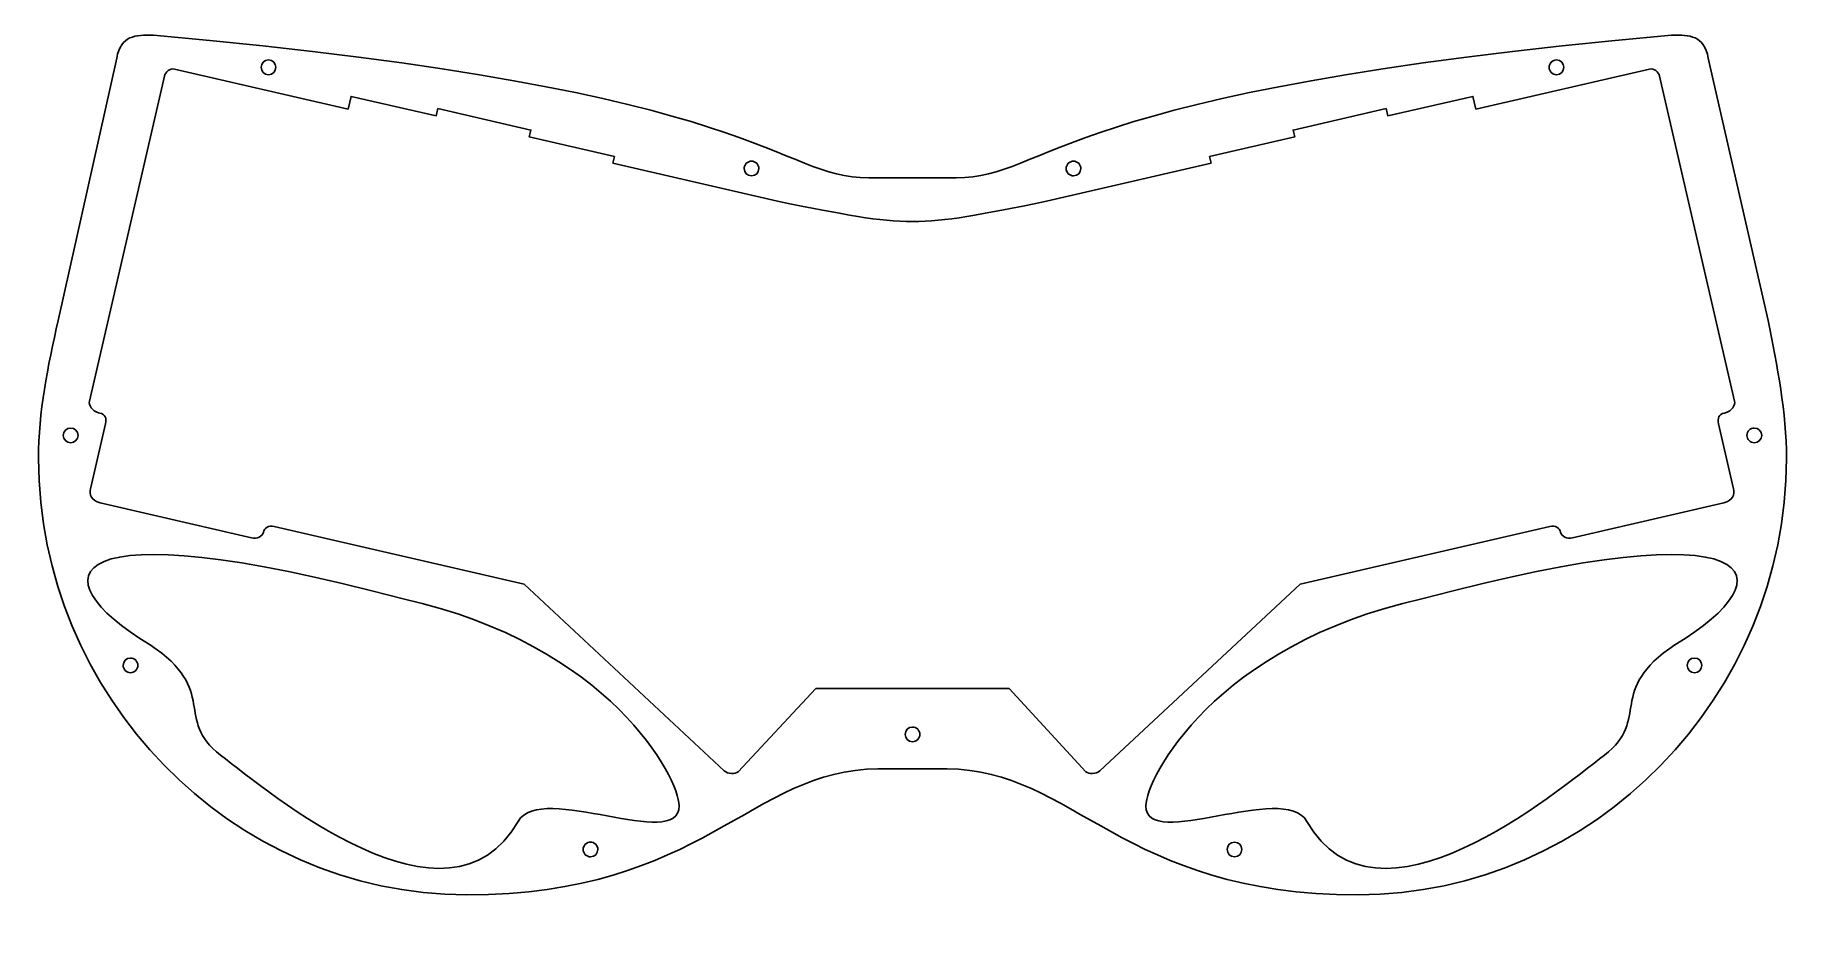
# Model space of a CAD drawing. Extents: x 9 to 390, y -4 to 194.
import ezdxf

# ---------------------------------------------------------------- set-up
doc = ezdxf.new("R2010")
doc.units = 0
doc.layers.add('cut.innerBottom0', color=7, linetype='CONTINUOUS')

msp = doc.modelspace()

# ---------------------------------------------------------------- linework, layer by layer
at = {"layer": 'cut.innerBottom0', "color": 1}
for points in [[(26.518826, 188.728429), (13.810634, 131.728485)], [(385.518411, 131.728485), (372.518408, 188.728429)], [(36.90013, 184.796935), (20.591198, 114.155216)], [(134.393573, 165.88088), (134.730998, 167.342437), (116.217987, 171.616487), (116.555416, 173.078045), (96.337259, 177.745768), (95.977336, 176.186791), (77.483772, 180.419433), (76.811971, 177.635172), (39.055179, 186.352023)], [(264.429789, 165.88088), (264.09234, 167.342437), (282.605324, 171.616514), (282.267927, 173.078045), (302.486076, 177.745768), (302.846015, 176.186791), (321.339585, 180.419433), (322.011361, 177.635172), (359.768146, 186.352023)], [(361.923202, 184.796962), (378.232108, 114.155216)], [(134.393573, 165.88088), (170.201628, 157.613926)], [(228.621725, 157.613926), (264.429789, 165.88088)], [(209.018605, 162.728451), (190.018629, 162.728451)], [(22.577217, 111.644083), (22.82081, 111.587859)], [(376.246121, 111.644083), (376.002519, 111.587859)], [(24.076056, 109.245452), (20.814268, 95.117108)], [(374.747257, 109.245452), (378.009038, 95.117108)], [(22.931407, 92.062548), (55.816355, 84.470466)], [(375.891923, 92.062548), (343.006961, 84.470466)], [(60.744754, 86.924713), (115.065815, 74.38371)], [(338.078571, 86.92474), (283.757531, 74.383736)], [(115.065815, 74.38371), (158.553534, 33.811284)], [(283.757531, 74.383736), (240.269806, 33.811284)], [(161.589116, 33.623615), (178.518644, 51.728591), (220.518591, 51.728591), (237.234228, 33.623615)], [(192.018629, 34.228611), (207.018611, 34.228611)]]:
    msp.add_lwpolyline(points, dxfattribs=at)
for points in [[(34.518816, 193.728416), (30.518821, 193.728416), (27.518824, 193.728416), (26.518826, 188.728429)], [(190.018629, 162.728451), (169.518652, 162.728451), (169.518652, 181.728432), (34.518816, 193.728416)], [(364.518419, 193.728416), (229.51858, 181.728432), (229.51858, 162.728451), (209.018605, 162.728451)], [(372.518408, 188.728429), (371.518416, 193.728416), (368.518414, 193.728416), (364.518419, 193.728416)], [(57.918789, 186.728419), (57.918789, 187.612074), (58.635132, 188.328433), (59.518787, 188.328433)], [(59.518787, 188.328433), (60.402442, 188.328433), (61.118785, 187.612074), (61.118785, 186.728419)], [(337.918445, 186.728419), (337.918445, 187.152784), (338.087011, 187.559739), (338.387075, 187.859803)], [(338.387075, 187.859803), (338.687138, 188.159867), (339.09412, 188.328433), (339.518459, 188.328433)], [(339.518459, 188.328433), (340.402113, 188.328433), (341.118446, 187.612074), (341.118446, 186.728419)], [(39.055181, 186.352023), (38.080809, 186.576971), (37.125082, 185.771316), (36.900133, 184.796935)], [(59.518787, 185.128432), (58.635132, 185.128432), (57.918789, 185.844764), (57.918789, 186.728419)], [(61.118785, 186.728419), (61.118785, 185.844764), (60.402442, 185.128432), (59.518787, 185.128432)], [(338.387075, 185.597035), (338.087011, 185.897099), (337.918445, 186.30408), (337.918445, 186.728419)], [(339.518459, 185.128432), (339.09412, 185.128432), (338.687138, 185.296997), (338.387075, 185.597035)], [(341.118446, 186.728419), (341.118446, 185.844764), (340.402113, 185.128432), (339.518459, 185.128432)], [(359.768146, 186.352023), (360.742553, 186.576971), (361.698253, 185.771316), (361.923202, 184.796935)], [(162.918662, 164.728461), (162.918662, 165.1528), (163.087233, 165.559755), (163.387289, 165.859819)], [(164.51866, 163.128448), (163.635008, 163.128448), (162.918662, 163.844807), (162.918662, 164.728461)], [(163.387289, 165.859819), (163.687347, 166.159883), (164.094313, 166.328449), (164.51866, 166.328449)], [(164.51866, 166.328449), (164.943006, 166.328449), (165.349972, 166.159883), (165.650031, 165.859819)], [(166.118658, 164.728461), (166.118658, 163.844807), (165.402315, 163.128448), (164.51866, 163.128448)], [(165.650031, 165.859819), (165.950089, 165.559755), (166.118658, 165.1528), (166.118658, 164.728461)], [(232.918567, 164.728461), (232.918567, 165.1528), (233.087138, 165.559755), (233.387196, 165.859819)], [(233.387196, 163.597077), (233.087138, 163.897141), (232.918567, 164.304096), (232.918567, 164.728461)], [(233.387196, 165.859819), (233.687255, 166.159883), (234.094221, 166.328449), (234.518567, 166.328449)], [(234.518567, 166.328449), (234.942914, 166.328449), (235.349879, 166.159883), (235.649938, 165.859819)], [(236.118565, 164.728461), (236.118562, 163.844807), (235.402222, 163.128448), (234.518567, 163.128448)], [(235.649938, 165.859819), (235.949994, 165.559755), (236.118565, 165.1528), (236.118565, 164.728461)], [(234.518567, 163.128448), (234.094221, 163.128448), (233.687255, 163.297014), (233.387196, 163.597077)], [(170.201628, 157.613926), (199.518617, 151.728459), (199.518617, 151.728459), (228.621725, 157.613926)], [(13.810634, 131.728485), (11.518844, 121.728512), (9.518846, 111.728512), (9.518846, 101.728538)], [(389.518406, 101.728538), (389.518406, 111.728512), (387.518395, 121.728512), (385.518411, 131.728485)], [(20.591198, 114.155189), (20.422486, 113.424437), (21.115665, 111.981506), (22.57722, 111.644083)], [(22.82081, 111.587859), (24.038769, 111.30666), (24.357244, 110.463407), (24.076056, 109.245452)], [(376.002519, 111.587859), (374.784537, 111.30666), (374.466084, 110.463407), (374.747257, 109.245452)], [(378.232108, 114.155216), (378.400833, 113.42441), (377.707651, 111.981533), (376.246121, 111.644083)], [(14.91884, 106.728525), (14.91884, 107.61218), (15.635183, 108.328512), (16.518838, 108.328512)], [(16.518838, 108.328512), (17.402492, 108.328512), (18.118836, 107.61218), (18.118836, 106.728525)], [(380.918395, 106.728525), (380.918395, 107.152863), (381.086987, 107.559845), (381.387051, 107.859909)], [(381.387051, 107.859909), (381.687115, 108.159946), (382.09407, 108.328512), (382.518435, 108.328512)], [(382.518435, 108.328512), (383.402063, 108.328512), (384.118422, 107.61218), (384.118422, 106.728525)], [(16.518838, 105.128511), (15.635183, 105.128511), (14.91884, 105.84487), (14.91884, 106.728525)], [(18.118836, 106.728525), (18.118836, 105.84487), (17.402492, 105.128511), (16.518838, 105.128511)], [(381.387051, 105.597141), (381.086987, 105.897205), (380.918395, 106.30416), (380.918395, 106.728525)], [(382.518435, 105.128511), (382.09407, 105.128511), (381.687115, 105.297077), (381.387051, 105.597141)], [(384.118422, 106.728525), (384.118422, 105.84487), (383.402063, 105.128538), (382.518435, 105.128511)], [(9.518846, 101.728538), (9.518839, 50.366094), (51.306086, 6.878491), (102.668514, 6.878517)], [(296.368596, 6.878517), (347.731014, 6.878491), (389.518406, 50.366094), (389.518406, 101.728538)], [(20.814271, 95.117108), (20.533083, 93.899152), (20.982668, 92.512472), (22.931407, 92.062548)], [(378.009065, 95.117081), (378.290264, 93.899152), (377.840684, 92.512472), (375.891923, 92.062548)], [(88.780653, 71.203076), (13.780744, 91.20305), (8.78075, 76.203063), (33.780719, 61.203076)], [(310.256593, 71.203076), (385.2565, 91.20305), (390.25646, 76.203063), (365.256527, 61.203076)], [(55.816355, 84.470466), (57.034319, 84.189294), (58.1774, 84.695124), (58.402349, 85.669478)], [(58.402349, 85.669478), (58.627303, 86.643858), (59.526793, 87.205912), (60.744754, 86.924713)], [(340.420952, 85.669478), (340.19603, 86.643858), (339.296526, 87.205939), (338.078571, 86.924713)], [(343.006961, 84.470466), (341.789006, 84.189294), (340.6459, 84.695124), (340.420952, 85.669478)], [(148.780586, 26.203116), (148.780586, 32.203121), (133.780597, 61.203076), (88.780653, 71.203076)], [(250.256648, 26.203116), (250.256648, 32.203121), (265.256632, 61.203076), (310.256593, 71.203076)], [(33.780719, 61.203076), (48.7807, 51.203102), (38.909703, 45.086151), (49.094853, 37.243748)], [(365.256527, 61.203076), (350.25654, 51.203102), (360.127529, 45.086151), (349.942374, 37.243748)], [(27.918823, 56.728578), (27.918823, 57.612233), (28.635166, 58.328592), (29.518821, 58.328592)], [(29.518821, 58.328592), (29.943168, 58.328592), (30.350133, 58.159999), (30.650192, 57.859962)], [(30.650192, 57.859962), (30.95025, 57.559898), (31.118822, 57.152916), (31.118822, 56.728578)], [(367.918392, 56.728578), (367.918392, 57.612233), (368.634724, 58.328565), (369.518379, 58.328592)], [(369.518379, 58.328592), (370.402034, 58.328565), (371.118393, 57.612233), (371.118393, 56.728578)], [(28.38745, 55.59722), (28.087394, 55.897258), (27.918823, 56.304239), (27.918823, 56.728578)], [(29.518821, 55.128591), (29.094475, 55.128591), (28.687509, 55.297156), (28.38745, 55.59722)], [(30.650192, 55.59722), (30.350133, 55.297156), (29.943168, 55.128591), (29.518821, 55.128591)], [(31.118822, 56.728578), (31.118822, 56.304239), (30.95025, 55.897258), (30.650192, 55.59722)], [(369.518379, 55.128591), (368.634724, 55.128591), (367.918392, 55.844923), (367.918392, 56.728578)], [(371.118393, 56.728578), (371.118393, 55.844923), (370.402034, 55.128591), (369.518379, 55.128591)], [(197.91862, 41.728591), (197.91862, 42.612246), (198.634963, 43.328605), (199.518617, 43.328605)], [(199.518617, 43.328605), (199.942964, 43.328605), (200.34993, 43.160039), (200.649988, 42.859975)], [(200.649988, 42.859975), (200.950047, 42.559911), (201.118618, 42.152956), (201.118618, 41.728591)], [(199.518617, 40.128604), (198.634963, 40.128604), (197.91862, 40.844936), (197.91862, 41.728591)], [(200.649988, 40.597233), (200.34993, 40.29717), (199.942964, 40.128604), (199.518617, 40.128604)], [(201.118618, 41.728591), (201.118618, 41.304253), (200.950047, 40.897297), (200.649988, 40.597233)], [(49.094853, 37.243748), (59.699862, 29.07805), (98.780639, -3.796831), (113.780624, 22.839391)], [(349.942374, 37.243748), (339.337378, 29.07805), (300.256619, -3.796831), (285.256606, 22.839391)], [(102.668514, 6.878517), (154.030946, 6.878491), (164.51866, 34.228611), (192.018629, 34.228611)], [(113.780624, 22.839391), (118.780618, 31.499621), (148.780579, 16.203142), (148.780586, 26.203116)], [(158.553534, 33.811284), (159.415422, 33.099132), (160.933217, 33.005311), (161.589118, 33.623615)], [(207.018611, 34.228611), (234.518578, 34.228611), (245.006178, 6.878517), (296.368596, 6.878517)], [(240.269806, 33.811284), (239.407913, 33.099158), (237.890127, 33.005311), (237.234228, 33.623615)], [(285.256606, 22.839391), (280.256619, 31.499647), (250.256648, 16.203142), (250.256648, 26.203116)], [(127.918704, 16.728631), (127.918702, 17.152969), (128.087273, 17.559951), (128.387331, 17.859988)], [(128.387334, 15.597247), (128.087273, 15.89731), (127.918704, 16.304292), (127.918704, 16.728631)], [(128.387331, 17.859988), (128.68739, 18.160052), (129.094356, 18.328618), (129.518702, 18.328618)], [(129.518702, 15.128643), (129.094358, 15.128643), (128.68739, 15.297209), (128.387334, 15.597247)], [(129.518702, 18.328618), (129.943048, 18.328618), (130.350014, 18.160052), (130.650073, 17.859988)], [(131.1187, 16.728631), (131.1187, 15.844976), (130.402357, 15.128643), (129.518702, 15.128643)], [(130.650073, 17.859988), (130.950131, 17.559951), (131.1187, 17.152969), (131.1187, 16.728631)], [(267.918524, 16.728631), (267.918524, 17.612286), (268.634883, 18.328645), (269.518538, 18.328645)], [(269.518538, 15.128643), (268.634883, 15.128643), (267.918524, 15.844976), (267.918524, 16.728631)], [(269.518538, 18.328645), (270.402193, 18.328645), (271.118525, 17.612286), (271.118525, 16.728631)], [(271.118525, 16.728631), (271.118525, 15.844976), (270.402193, 15.128643), (269.518538, 15.128643)]]:
    msp.add_open_spline(points, degree=3, dxfattribs=at)

doc.saveas('drawing.dxf')
